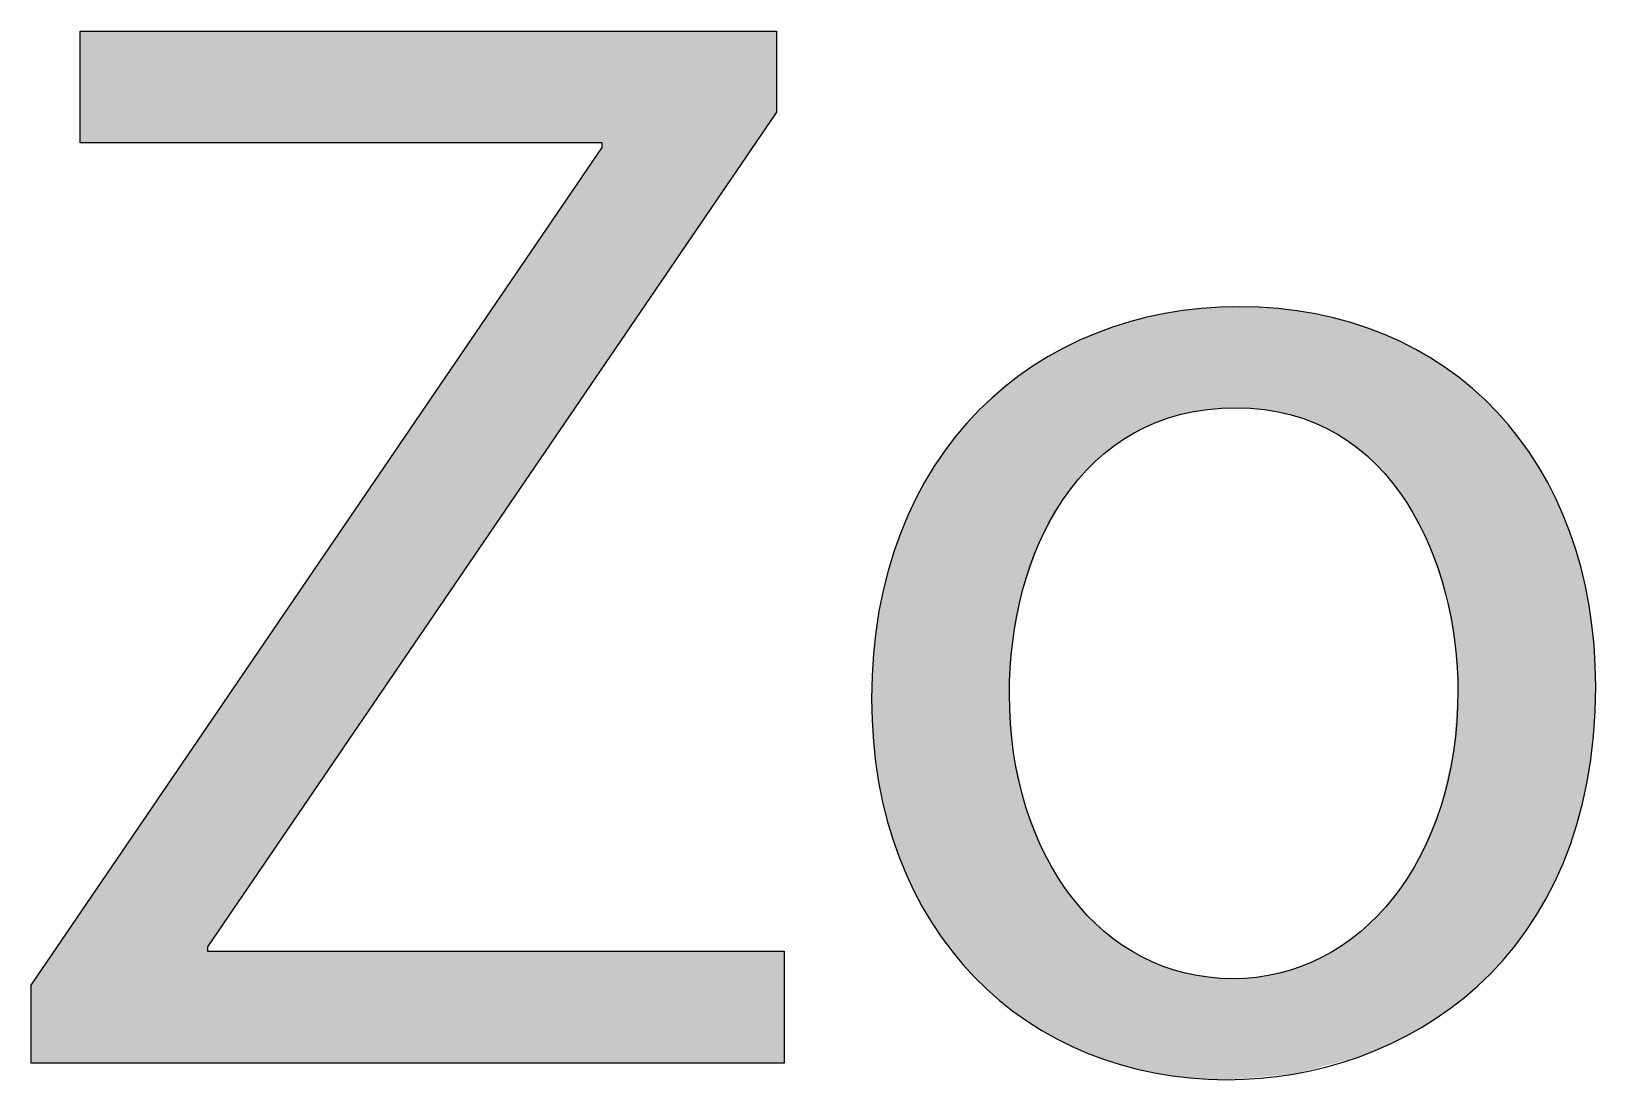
# Model space of a CAD drawing. Extents: x 0 to 360, y -268 to 0.
# Drawn here: x 231.872 to 234.937, y -215.232 to -213.179 of the extents above; entities that cross this region are included whole.
import ezdxf

# ---------------------------------------------------------------- set-up
doc = ezdxf.new("R2010")
doc.units = 0
doc.layers.add('LAYER_1', color=7, linetype='CONTINUOUS')

# ---------------------------------------------------------------- blocks, each defined once
blk = doc.blocks.new('*U423')
at = {"layer": 'LAYER_1', "color": 250}
for points in [[(231.9683, -213.3975), (231.9683, -213.1791), (232.2177, -213.3975)], [(232.2177, -213.3975), (231.9683, -213.1791), (232.2177, -213.1791)], [(232.2177, -213.3975), (232.2177, -213.1791), (232.9908, -213.3975)], [(232.9908, -213.3975), (232.2177, -213.1791), (232.9908, -213.1791)], [(233.3325, -213.3375), (232.9908, -213.1791), (233.3325, -213.1791)], [(232.2177, -214.9719), (232.2177, -214.5406), (232.9908, -213.8386)], [(232.2177, -215.2), (231.9683, -214.9065), (232.2177, -214.5406)], [(231.9683, -215.2), (231.8725, -215.047), (231.9683, -214.9065)], [(232.2177, -215.2), (232.2177, -214.9808), (232.9908, -215.2)], [(232.9908, -215.2), (232.2177, -214.9808), (232.9908, -214.9808)], [(232.9908, -215.2), (232.9908, -214.9808), (233.3325, -215.2)], [(233.3325, -215.2), (232.9908, -214.9808), (233.3325, -214.9808)]]:
    blk.add_solid(points, dxfattribs=at)
at = {"layer": 'LAYER_1', "color": 250, "extrusion": (0, 0, -1)}
for points in [[(-232.9908, -213.8386), (-232.9908, -213.1791), (-233.3325, -213.3375)], [(-232.9908, -213.8386), (-232.2177, -214.5406), (-232.9908, -213.4064)], [(-231.9683, -215.2), (-231.9683, -214.9065), (-232.2177, -215.2)], [(-233.3325, -215.2), (-233.3325, -214.9808), (-233.3477, -215.2)], [(-233.3477, -215.2), (-233.3325, -214.9808), (-233.3477, -214.9808)], [(-231.8725, -215.2), (-231.8725, -215.047), (-231.9683, -215.2)]]:
    blk.add_solid(points, dxfattribs=at)
blk = doc.blocks.new('*U424')
at = {"layer": 'LAYER_1', "color": 250}
for points in [[(234.0768, -213.9447), (234.0726, -213.7366), (234.0768, -213.7356)], [(234.0901, -213.9404), (234.0768, -213.7356), (234.0901, -213.7324)], [(234.0931, -213.9394), (234.0901, -213.7324), (234.0931, -213.7317)], [(234.1247, -213.9292), (234.0931, -213.7317), (234.1247, -213.7274)], [(234.1334, -213.9276), (234.1247, -213.7274), (234.1334, -213.7262)], [(234.1424, -213.9259), (234.1334, -213.7262), (234.1424, -213.725)], [(234.1648, -213.9218), (234.1424, -213.725), (234.1648, -213.7219)], [(234.1765, -213.9196), (234.1648, -213.7219), (234.1765, -213.7214)], [(234.1788, -213.9195), (234.1765, -213.7214), (234.1788, -213.7212)], [(234.2145, -213.9174), (234.1788, -213.7212), (234.2145, -213.7196)], [(234.2262, -213.9167), (234.2145, -213.7196), (234.2262, -213.7191)], [(234.2324, -213.9163), (234.2262, -213.7191), (234.2324, -213.7188)], [(234.2386, -213.9167), (234.2324, -213.7188), (234.2386, -213.7186)], [(234.2324, -213.9163), (234.2324, -213.7188), (234.2386, -213.9167)], [(234.2386, -213.9167), (234.2386, -213.7186), (234.2727, -213.9188)], [(234.2727, -213.9188), (234.2727, -213.7201), (234.2886, -213.9198)], [(234.2886, -213.9198), (234.2886, -213.7209), (234.315, -213.925)], [(234.315, -213.925), (234.315, -213.7221), (234.3175, -213.9255)], [(234.3175, -213.9255), (234.3175, -213.7224), (234.3405, -213.9301)], [(234.3405, -213.9301), (234.3405, -213.7257), (234.3454, -213.9318)], [(234.3454, -213.9318), (234.3454, -213.7264), (234.3605, -213.9369)], [(234.3605, -213.9369), (234.3605, -213.7285), (234.3881, -213.9464)], [(234.3881, -213.9464), (234.3881, -213.7324), (234.3882, -213.9464)], [(234.3882, -213.9464), (234.3882, -213.7324), (234.4015, -213.9531)], [(234.4015, -213.9531), (234.4015, -213.7357), (234.4317, -213.9684)], [(233.9745, -214.0066), (233.9578, -213.7706), (233.9745, -213.7649)], [(233.9927, -213.9914), (233.9745, -213.7649), (233.9927, -213.7587)], [(234.0054, -213.9832), (233.9927, -213.7587), (234.0054, -213.7543)], [(234.0105, -213.98), (234.0054, -213.7543), (234.0105, -213.7526)], [(234.024, -213.9713), (234.0105, -213.7526), (234.024, -213.748)], [(234.0328, -213.9656), (234.024, -213.748), (234.0328, -213.7459)], [(234.0491, -213.9578), (234.0328, -213.7459), (234.0491, -213.7421)], [(234.0726, -213.9467), (234.0491, -213.7421), (234.0726, -213.7366)], [(234.4317, -213.9684), (234.4317, -213.7431), (234.4402, -213.9742)], [(234.4402, -213.9742), (234.4402, -213.7451), (234.4576, -213.9861)], [(234.4576, -213.9861), (234.4576, -213.7494), (234.4712, -213.9954)], [(234.4712, -213.9954), (234.4712, -213.7542), (234.4742, -213.998)], [(234.4742, -213.998), (234.4742, -213.7553), (234.4765, -214.0001)], [(234.4765, -214.0001), (234.4765, -213.7561), (234.5068, -214.027)], [(233.9108, -214.0733), (233.8948, -213.7993), (233.9108, -213.792)], [(233.9237, -214.0563), (233.9108, -213.792), (233.9237, -213.7861)], [(233.9412, -214.0378), (233.9237, -213.7861), (233.9412, -213.7781)], [(233.9563, -214.0218), (233.9412, -213.7781), (233.9563, -213.7712)], [(233.9412, -214.0378), (233.9412, -213.7781), (233.9412, -213.7781)], [(233.9578, -214.0206), (233.9563, -213.7712), (233.9578, -213.7706)], [(234.5068, -214.027), (234.5068, -213.7669), (234.5103, -214.0308)], [(234.5103, -214.0308), (234.5103, -213.7681), (234.5233, -214.0454)], [(234.5233, -214.0454), (234.5233, -213.7727), (234.5363, -214.0599)], [(234.5363, -214.0599), (234.5363, -213.7789), (234.5386, -214.0625)], [(234.5386, -214.0625), (234.5386, -213.78), (234.5412, -214.0662)], [(234.5412, -214.0662), (234.5412, -213.7813), (234.5666, -214.1014)], [(234.5666, -214.1014), (234.5666, -213.7934), (234.5693, -214.1065)], [(234.5693, -214.1065), (234.5693, -213.7946), (234.585, -214.1366)], [(233.8477, -214.1798), (233.8355, -213.8341), (233.8477, -213.8269)], [(233.8591, -214.159), (233.8477, -213.8269), (233.8591, -213.8202)], [(233.8803, -214.1207), (233.8591, -213.8202), (233.8803, -213.8078)], [(233.8834, -214.1151), (233.8803, -213.8078), (233.8834, -213.806)], [(233.8948, -214.0944), (233.8834, -213.806), (233.8948, -213.7993)], [(233.8948, -214.0944), (233.8948, -213.7993), (233.8948, -213.7993)], [(234.585, -214.1366), (234.585, -213.8022), (234.5941, -214.1539)], [(234.5941, -214.1539), (234.5941, -213.8078), (234.5961, -214.1576)], [(234.5961, -214.1576), (234.5961, -213.809), (234.6117, -214.1874)], [(234.6117, -214.1874), (234.6117, -213.8186), (234.6337, -214.2529)], [(233.8146, -214.2744), (233.7969, -213.8624), (233.8146, -213.8494)], [(233.8208, -214.2567), (233.8146, -213.8494), (233.8208, -213.8448)], [(233.8229, -214.2506), (233.8208, -213.8448), (233.8229, -213.8433)], [(233.8355, -214.2147), (233.8229, -213.8433), (233.8355, -213.8341)], [(234.6337, -214.2529), (234.6337, -213.8321), (234.6425, -214.2791)], [(234.6425, -214.2791), (234.6425, -213.8375), (234.643, -214.2805)], [(234.643, -214.2805), (234.643, -213.8379), (234.653, -214.3328)], [(234.653, -214.3328), (234.653, -213.8456), (234.6586, -214.3623)], [(234.6586, -214.3623), (234.6586, -213.8499), (234.6612, -214.3765)], [(234.6612, -214.3765), (234.6612, -213.852), (234.6672, -214.471)], [(233.7695, -215.077), (233.729, -213.9212), (233.7695, -213.8844)], [(233.7801, -215.085), (233.7695, -213.8844), (233.7801, -213.8748)], [(233.7695, -215.077), (233.7695, -213.8844), (233.7801, -215.085)], [(233.7887, -215.0915), (233.7801, -213.8748), (233.7887, -213.8684)], [(233.7801, -215.085), (233.7801, -213.8748), (233.7887, -215.0915)], [(233.7951, -214.3747), (233.7887, -213.8684), (233.7951, -213.8637)], [(233.7969, -214.3654), (233.7951, -213.8637), (233.7969, -213.8624)], [(233.7203, -215.0313), (233.6826, -213.9734), (233.7203, -213.931)], [(233.729, -215.0394), (233.7203, -213.931), (233.729, -213.9212)], [(233.7203, -215.0313), (233.7203, -213.931), (233.729, -215.0394)], [(233.729, -215.0394), (233.729, -213.9212), (233.7695, -215.077)], [(233.6826, -214.9881), (233.6757, -213.983), (233.6826, -213.9734)], [(233.6826, -214.9881), (233.6826, -213.9734), (233.7203, -215.0313)], [(233.6757, -214.9802), (233.6412, -214.031), (233.6757, -213.983)], [(233.6757, -214.9802), (233.6757, -213.983), (233.6826, -214.9881)], [(233.6359, -214.9239), (233.6052, -214.0941), (233.6359, -214.0402)], [(233.6412, -214.9314), (233.6359, -214.0402), (233.6412, -214.031)], [(233.6359, -214.9239), (233.6359, -214.0402), (233.6412, -214.9314)], [(233.6412, -214.9314), (233.6412, -214.031), (233.6757, -214.9802)], [(233.6014, -214.8625), (233.575, -214.1624), (233.6014, -214.1026)], [(233.6052, -214.8693), (233.6014, -214.1026), (233.6052, -214.0941)], [(233.6014, -214.8625), (233.6014, -214.1026), (233.6052, -214.8693)], [(233.6052, -214.8693), (233.6052, -214.0941), (233.6359, -214.9239)], [(233.575, -214.8021), (233.5725, -214.1701), (233.575, -214.1624)], [(233.575, -214.8021), (233.575, -214.1624), (233.6014, -214.8625)], [(233.5725, -214.7963), (233.5508, -214.2359), (233.5725, -214.1701)], [(233.5725, -214.7963), (233.5725, -214.1701), (233.575, -214.8021)], [(233.5494, -214.7254), (233.5331, -214.3145), (233.5494, -214.2424)], [(233.5508, -214.7299), (233.5494, -214.2424), (233.5508, -214.2359)], [(233.5494, -214.7254), (233.5494, -214.2424), (233.5508, -214.7299)], [(233.5508, -214.7299), (233.5508, -214.2359), (233.5725, -214.7963)], [(233.5331, -214.6529), (233.5325, -214.3196), (233.5331, -214.3145)], [(233.5331, -214.6529), (233.5331, -214.3145), (233.5494, -214.7254)], [(233.5325, -214.6499), (233.5223, -214.3979), (233.5325, -214.3196)], [(233.5325, -214.6499), (233.5325, -214.3196), (233.5331, -214.6529)], [(233.5221, -214.5701), (233.5186, -214.4861), (233.5221, -214.402)], [(233.5223, -214.5715), (233.5221, -214.402), (233.5223, -214.3979)], [(233.5221, -214.5701), (233.5221, -214.402), (233.5223, -214.5715)], [(233.5223, -214.5715), (233.5223, -214.3979), (233.5325, -214.6499)], [(234.6672, -215.0807), (234.6612, -214.5521), (234.6672, -214.471)], [(233.7887, -215.0915), (233.7887, -214.4772), (233.7951, -215.0963)], [(234.6612, -215.0856), (234.6586, -214.5892), (234.6612, -214.5521)], [(233.7951, -215.0963), (233.7951, -214.5668), (233.7969, -215.0977)], [(233.7969, -215.0977), (233.7969, -214.5923), (233.8146, -215.111)], [(234.6586, -215.0878), (234.653, -214.6135), (234.6586, -214.5892)], [(234.653, -215.0924), (234.643, -214.6567), (234.653, -214.6135)], [(233.8146, -215.111), (233.8146, -214.6708), (233.8208, -215.1156)], [(234.6425, -215.0993), (234.6337, -214.6971), (234.6425, -214.6588)], [(234.643, -215.099), (234.6425, -214.6588), (234.643, -214.6567)], [(233.8208, -215.1156), (233.8208, -214.6983), (233.8229, -215.1172)], [(233.8229, -215.1172), (233.8229, -214.7035), (233.8355, -215.1248)], [(234.6337, -215.1052), (234.6117, -214.7505), (234.6337, -214.6971)], [(233.8355, -215.1248), (233.8355, -214.7345), (233.8477, -215.1321)], [(233.8477, -215.1321), (233.8477, -214.7647), (233.8591, -215.139)], [(234.6117, -215.1198), (234.5961, -214.7884), (234.6117, -214.7505)], [(233.8591, -215.139), (233.8591, -214.7931), (233.8803, -215.1517)], [(234.5941, -215.1312), (234.585, -214.8088), (234.5941, -214.7931)], [(234.5961, -215.1301), (234.5941, -214.7931), (234.5961, -214.7884)], [(233.8803, -215.1517), (233.8803, -214.8303), (233.8834, -215.1532)], [(233.8834, -215.1532), (233.8834, -214.8358), (233.8948, -215.1585)], [(234.5693, -215.1443), (234.5666, -214.8399), (234.5693, -214.8361)], [(234.585, -215.136), (234.5693, -214.8361), (234.585, -214.8088)], [(233.8948, -215.1585), (233.8948, -214.8521), (233.8948, -215.1585)], [(233.8948, -215.1585), (233.8948, -214.8522), (233.9108, -215.166)], [(234.5666, -215.1458), (234.5412, -214.8755), (234.5666, -214.8399)], [(233.9108, -215.166), (233.9108, -214.875), (233.9237, -215.1721)], [(233.9237, -215.1721), (233.9237, -214.8901), (233.9412, -215.1803)], [(234.5233, -215.1671), (234.5103, -214.9111), (234.5233, -214.8961)], [(234.5363, -215.1618), (234.5233, -214.8961), (234.5363, -214.8812)], [(234.5386, -215.1606), (234.5363, -214.8812), (234.5386, -214.8786)], [(234.5412, -215.1592), (234.5386, -214.8786), (234.5412, -214.8755)], [(233.9412, -215.1803), (233.9412, -214.9105), (233.9412, -215.1803)], [(233.9412, -215.1803), (233.9412, -214.9105), (233.9563, -215.1856)], [(233.9563, -215.1856), (233.9563, -214.9248), (233.9578, -215.1861)], [(233.9578, -215.1861), (233.9578, -214.9261), (233.9745, -215.192)], [(234.5068, -215.174), (234.4765, -214.9426), (234.5068, -214.9143)], [(234.5103, -215.1725), (234.5068, -214.9143), (234.5103, -214.9111)], [(233.9745, -215.192), (233.9745, -214.942), (233.9927, -215.1983)], [(233.9927, -215.1983), (233.9927, -214.9558), (234.0054, -215.2028)], [(234.4576, -215.1918), (234.4402, -214.9698), (234.4576, -214.9567)], [(234.4712, -215.1882), (234.4576, -214.9567), (234.4712, -214.9465)], [(234.4742, -215.1875), (234.4712, -214.9465), (234.4742, -214.9443)], [(234.4765, -215.1865), (234.4742, -214.9443), (234.4765, -214.9426)], [(234.0054, -215.2028), (234.0054, -214.9654), (234.0105, -215.204)], [(234.0105, -215.204), (234.0105, -214.9693), (234.024, -215.2073)], [(234.024, -215.2073), (234.024, -214.9773), (234.0328, -215.2094)], [(234.0328, -215.2094), (234.0328, -214.9825), (234.0491, -215.2134)], [(234.0491, -215.2134), (234.0491, -214.9922), (234.0726, -215.2191)], [(234.4015, -215.2065), (234.3882, -214.9984), (234.4015, -214.9926)], [(234.4317, -215.1986), (234.4015, -214.9926), (234.4317, -214.9748)], [(234.4402, -215.1964), (234.4317, -214.9748), (234.4402, -214.9698)], [(234.0726, -215.2191), (234.0726, -215.0026), (234.0768, -215.2197)], [(234.0768, -215.2197), (234.0768, -215.0045), (234.0901, -215.2216)], [(234.0901, -215.2216), (234.0901, -215.0104), (234.0931, -215.222)], [(234.0931, -215.222), (234.0931, -215.0113), (234.1247, -215.2265)], [(234.1247, -215.2265), (234.1247, -215.021), (234.1334, -215.2277)], [(234.3405, -215.2217), (234.3175, -215.0238), (234.3405, -215.0168)], [(234.3454, -215.2213), (234.3405, -215.0168), (234.3454, -215.0153)], [(234.3605, -215.2173), (234.3454, -215.0153), (234.3605, -215.0106)], [(234.3881, -215.2101), (234.3605, -215.0106), (234.3881, -214.9985)], [(234.3882, -215.21), (234.3881, -214.9985), (234.3882, -214.9984)], [(234.1334, -215.2277), (234.1334, -215.0237), (234.1424, -215.229)], [(234.1424, -215.229), (234.1424, -215.0253), (234.1648, -215.23)], [(234.1648, -215.23), (234.1648, -215.0293), (234.1765, -215.2306)], [(234.1765, -215.2306), (234.1765, -215.0314), (234.1788, -215.2307)], [(234.1788, -215.2307), (234.1788, -215.0318), (234.2145, -215.2323)], [(234.2324, -215.2308), (234.2262, -215.0346), (234.2324, -215.0342)], [(234.2386, -215.2303), (234.2324, -215.0342), (234.2386, -215.0339)], [(234.2727, -215.2274), (234.2386, -215.0339), (234.2727, -215.0319)], [(234.2886, -215.2261), (234.2727, -215.0319), (234.2886, -215.029)], [(234.315, -215.2238), (234.2886, -215.029), (234.315, -215.0243)], [(234.3175, -215.2236), (234.315, -215.0243), (234.3175, -215.0238)]]:
    blk.add_solid(points, dxfattribs=at)
at = {"layer": 'LAYER_1', "color": 250, "extrusion": (0, 0, -1)}
for points in [[(-234.0768, -213.9447), (-234.0768, -213.7356), (-234.0901, -213.9404)], [(-234.0901, -213.9404), (-234.0901, -213.7324), (-234.0931, -213.9394)], [(-234.0931, -213.9394), (-234.0931, -213.7317), (-234.1247, -213.9292)], [(-234.1247, -213.9292), (-234.1247, -213.7274), (-234.1334, -213.9276)], [(-234.1334, -213.9276), (-234.1334, -213.7262), (-234.1424, -213.9259)], [(-234.1424, -213.9259), (-234.1424, -213.725), (-234.1648, -213.9218)], [(-234.1648, -213.9218), (-234.1648, -213.7219), (-234.1765, -213.9196)], [(-234.1765, -213.9196), (-234.1765, -213.7214), (-234.1788, -213.9195)], [(-234.1788, -213.9195), (-234.1788, -213.7212), (-234.2145, -213.9174)], [(-234.2145, -213.9174), (-234.2145, -213.7196), (-234.2262, -213.9167)], [(-234.2262, -213.9167), (-234.2262, -213.7191), (-234.2324, -213.9163)], [(-234.2727, -213.9188), (-234.2386, -213.7186), (-234.2727, -213.7201)], [(-234.2886, -213.9198), (-234.2727, -213.7201), (-234.2886, -213.7209)], [(-234.315, -213.925), (-234.2886, -213.7209), (-234.315, -213.7221)], [(-234.3175, -213.9255), (-234.315, -213.7221), (-234.3175, -213.7224)], [(-234.3405, -213.9301), (-234.3175, -213.7224), (-234.3405, -213.7257)], [(-234.3454, -213.9318), (-234.3405, -213.7257), (-234.3454, -213.7264)], [(-234.3605, -213.9369), (-234.3454, -213.7264), (-234.3605, -213.7285)], [(-234.3881, -213.9464), (-234.3605, -213.7285), (-234.3881, -213.7324)], [(-234.3882, -213.9464), (-234.3881, -213.7324), (-234.3882, -213.7324)], [(-234.4015, -213.9531), (-234.3882, -213.7324), (-234.4015, -213.7357)], [(-234.4317, -213.9684), (-234.4015, -213.7357), (-234.4317, -213.7431)], [(-233.9745, -214.0066), (-233.9745, -213.7649), (-233.9927, -213.9914)], [(-233.9927, -213.9914), (-233.9927, -213.7587), (-234.0054, -213.9832)], [(-234.0054, -213.9832), (-234.0054, -213.7543), (-234.0105, -213.98)], [(-234.0105, -213.98), (-234.0105, -213.7526), (-234.024, -213.9713)], [(-234.024, -213.9713), (-234.024, -213.748), (-234.0328, -213.9656)], [(-234.0328, -213.9656), (-234.0328, -213.7459), (-234.0491, -213.9578)], [(-234.0491, -213.9578), (-234.0491, -213.7421), (-234.0726, -213.9467)], [(-234.0726, -213.9467), (-234.0726, -213.7366), (-234.0768, -213.9447)], [(-234.4402, -213.9742), (-234.4317, -213.7431), (-234.4402, -213.7451)], [(-234.4576, -213.9861), (-234.4402, -213.7451), (-234.4576, -213.7494)], [(-234.4712, -213.9954), (-234.4576, -213.7494), (-234.4712, -213.7542)], [(-234.4742, -213.998), (-234.4712, -213.7542), (-234.4742, -213.7553)], [(-234.4765, -214.0001), (-234.4742, -213.7553), (-234.4765, -213.7561)], [(-234.5068, -214.027), (-234.4765, -213.7561), (-234.5068, -213.7669)], [(-233.9108, -214.0733), (-233.9108, -213.792), (-233.9237, -214.0563)], [(-233.9237, -214.0563), (-233.9237, -213.7861), (-233.9412, -214.0378)], [(-233.9412, -214.0378), (-233.9412, -213.7781), (-233.9412, -214.0378)], [(-233.9412, -214.0378), (-233.9412, -213.7781), (-233.9563, -214.0218)], [(-233.9563, -214.0218), (-233.9563, -213.7712), (-233.9578, -214.0206)], [(-233.9578, -214.0206), (-233.9578, -213.7706), (-233.9745, -214.0066)], [(-234.5103, -214.0308), (-234.5068, -213.7669), (-234.5103, -213.7681)], [(-234.5233, -214.0454), (-234.5103, -213.7681), (-234.5233, -213.7727)], [(-234.5363, -214.0599), (-234.5233, -213.7727), (-234.5363, -213.7789)], [(-234.5386, -214.0625), (-234.5363, -213.7789), (-234.5386, -213.78)], [(-234.5412, -214.0662), (-234.5386, -213.78), (-234.5412, -213.7813)], [(-234.5666, -214.1014), (-234.5412, -213.7813), (-234.5666, -213.7934)], [(-234.5693, -214.1065), (-234.5666, -213.7934), (-234.5693, -213.7946)], [(-234.585, -214.1366), (-234.5693, -213.7946), (-234.585, -213.8022)], [(-233.8477, -214.1798), (-233.8477, -213.8269), (-233.8591, -214.159)], [(-233.8591, -214.159), (-233.8591, -213.8202), (-233.8803, -214.1207)], [(-233.8803, -214.1207), (-233.8803, -213.8078), (-233.8834, -214.1151)], [(-233.8834, -214.1151), (-233.8834, -213.806), (-233.8948, -214.0944)], [(-233.8948, -214.0944), (-233.8948, -213.7993), (-233.8948, -214.0944)], [(-233.8948, -214.0944), (-233.8948, -213.7993), (-233.9108, -214.0733)], [(-234.5941, -214.1539), (-234.585, -213.8022), (-234.5941, -213.8078)], [(-234.5961, -214.1576), (-234.5941, -213.8078), (-234.5961, -213.809)], [(-234.6117, -214.1874), (-234.5961, -213.809), (-234.6117, -213.8186)], [(-234.6337, -214.2529), (-234.6117, -213.8186), (-234.6337, -213.8321)], [(-233.8146, -214.2744), (-233.8146, -213.8494), (-233.8208, -214.2567)], [(-233.8208, -214.2567), (-233.8208, -213.8448), (-233.8229, -214.2506)], [(-233.8229, -214.2506), (-233.8229, -213.8433), (-233.8355, -214.2147)], [(-233.8355, -214.2147), (-233.8355, -213.8341), (-233.8477, -214.1798)], [(-234.6425, -214.2791), (-234.6337, -213.8321), (-234.6425, -213.8375)], [(-234.643, -214.2805), (-234.6425, -213.8375), (-234.643, -213.8379)], [(-234.653, -214.3328), (-234.643, -213.8379), (-234.653, -213.8456)], [(-234.6586, -214.3623), (-234.653, -213.8456), (-234.6586, -213.8499)], [(-234.6612, -214.3765), (-234.6586, -213.8499), (-234.6612, -213.852)], [(-234.6672, -214.471), (-234.6612, -213.852), (-234.6672, -213.8566)], [(-234.6672, -215.0807), (-234.6672, -213.8566), (-234.6956, -215.0573)], [(-234.6956, -215.0573), (-234.6672, -213.8566), (-234.6956, -213.8785)], [(-233.7887, -214.4772), (-233.7887, -213.8684), (-233.7951, -214.3747)], [(-233.7951, -214.3747), (-233.7951, -213.8637), (-233.7969, -214.3654)], [(-233.7969, -214.3654), (-233.7969, -213.8624), (-233.8146, -214.2744)], [(-234.6956, -215.0573), (-234.6956, -213.8785), (-234.7063, -215.0485)], [(-234.7063, -215.0485), (-234.6956, -213.8785), (-234.7063, -213.8888)], [(-234.7063, -215.0485), (-234.7063, -213.8888), (-234.744, -215.0101)], [(-234.744, -215.0101), (-234.7063, -213.8888), (-234.744, -213.9249)], [(-234.744, -215.0101), (-234.744, -213.9249), (-234.7557, -214.9982)], [(-234.7557, -214.9982), (-234.744, -213.9249), (-234.7557, -213.9388)], [(-234.7557, -214.9982), (-234.7557, -213.9388), (-234.7875, -214.9579)], [(-234.7875, -214.9579), (-234.7557, -213.9388), (-234.7875, -213.9765)], [(-234.7875, -214.9579), (-234.7875, -213.9765), (-234.8003, -214.9416)], [(-234.8003, -214.9416), (-234.7875, -213.9765), (-234.8003, -213.9953)], [(-234.8003, -214.9416), (-234.8003, -213.9953), (-234.8259, -214.9006)], [(-234.8259, -214.9006), (-234.8003, -213.9953), (-234.8259, -214.033)], [(-234.8259, -214.9006), (-234.8259, -214.033), (-234.8397, -214.8785)], [(-234.8397, -214.8785), (-234.8259, -214.033), (-234.8397, -214.0585)], [(-234.8397, -214.8785), (-234.8397, -214.0585), (-234.859, -214.8384)], [(-234.859, -214.8384), (-234.8397, -214.0585), (-234.859, -214.0942)], [(-234.859, -214.8384), (-234.859, -214.0942), (-234.8732, -214.8088)], [(-234.8732, -214.8088), (-234.859, -214.0942), (-234.8732, -214.128)], [(-234.8732, -214.8088), (-234.8732, -214.128), (-234.8866, -214.7712)], [(-234.8866, -214.7712), (-234.8732, -214.128), (-234.8866, -214.1598)], [(-234.8866, -214.7712), (-234.8866, -214.1598), (-234.9004, -214.7324)], [(-234.9004, -214.7324), (-234.8866, -214.1598), (-234.9004, -214.2038)], [(-234.9004, -214.7324), (-234.9004, -214.2038), (-234.9084, -214.699)], [(-234.9084, -214.699), (-234.9004, -214.2038), (-234.9084, -214.2297)], [(-234.9084, -214.699), (-234.9084, -214.2297), (-234.9205, -214.6492)], [(-234.9205, -214.6492), (-234.9084, -214.2297), (-234.9205, -214.2856)], [(-234.9205, -214.6492), (-234.9205, -214.2856), (-234.9243, -214.6216)], [(-234.9243, -214.6216), (-234.9205, -214.2856), (-234.9243, -214.3035)], [(-234.9243, -214.6216), (-234.9243, -214.3035), (-234.933, -214.5591)], [(-234.933, -214.5591), (-234.9243, -214.3035), (-234.933, -214.3728)], [(-234.933, -214.5591), (-234.933, -214.3728), (-234.934, -214.5361)], [(-234.934, -214.5361), (-234.933, -214.3728), (-234.934, -214.381)], [(-234.934, -214.5361), (-234.934, -214.381), (-234.9373, -214.462)], [(-233.7951, -215.0963), (-233.7887, -214.4772), (-233.7951, -214.5668)], [(-234.6612, -215.0856), (-234.6612, -214.5521), (-234.6672, -215.0807)], [(-233.7969, -215.0977), (-233.7951, -214.5668), (-233.7969, -214.5923)], [(-233.8146, -215.111), (-233.7969, -214.5923), (-233.8146, -214.6708)], [(-234.6586, -215.0878), (-234.6586, -214.5892), (-234.6612, -215.0856)], [(-234.653, -215.0924), (-234.653, -214.6135), (-234.6586, -215.0878)], [(-233.8208, -215.1156), (-233.8146, -214.6708), (-233.8208, -214.6983)], [(-234.6425, -215.0993), (-234.6425, -214.6588), (-234.643, -215.099)], [(-234.643, -215.099), (-234.643, -214.6567), (-234.653, -215.0924)], [(-233.8229, -215.1172), (-233.8208, -214.6983), (-233.8229, -214.7035)], [(-233.8355, -215.1248), (-233.8229, -214.7035), (-233.8355, -214.7345)], [(-234.6337, -215.1052), (-234.6337, -214.6971), (-234.6425, -215.0993)], [(-233.8477, -215.1321), (-233.8355, -214.7345), (-233.8477, -214.7647)], [(-233.8591, -215.139), (-233.8477, -214.7647), (-233.8591, -214.7931)], [(-234.6117, -215.1198), (-234.6117, -214.7505), (-234.6337, -215.1052)], [(-233.8803, -215.1517), (-233.8591, -214.7931), (-233.8803, -214.8303)], [(-234.5941, -215.1312), (-234.5941, -214.7931), (-234.5961, -215.1301)], [(-234.5961, -215.1301), (-234.5961, -214.7884), (-234.6117, -215.1198)], [(-233.8834, -215.1532), (-233.8803, -214.8303), (-233.8834, -214.8358)], [(-233.8948, -215.1585), (-233.8834, -214.8358), (-233.8948, -214.8521)], [(-234.5693, -215.1443), (-234.5693, -214.8361), (-234.585, -215.136)], [(-234.585, -215.136), (-234.585, -214.8088), (-234.5941, -215.1312)], [(-233.8948, -215.1585), (-233.8948, -214.8521), (-233.8948, -214.8522)], [(-233.9108, -215.166), (-233.8948, -214.8522), (-233.9108, -214.875)], [(-234.5666, -215.1458), (-234.5666, -214.8399), (-234.5693, -215.1443)], [(-233.9237, -215.1721), (-233.9108, -214.875), (-233.9237, -214.8901)], [(-233.9412, -215.1803), (-233.9237, -214.8901), (-233.9412, -214.9105)], [(-234.5233, -215.1671), (-234.5233, -214.8961), (-234.5363, -215.1618)], [(-234.5363, -215.1618), (-234.5363, -214.8812), (-234.5386, -215.1606)], [(-234.5386, -215.1606), (-234.5386, -214.8786), (-234.5412, -215.1592)], [(-234.5412, -215.1592), (-234.5412, -214.8755), (-234.5666, -215.1458)], [(-233.9412, -215.1803), (-233.9412, -214.9105), (-233.9412, -214.9105)], [(-233.9563, -215.1856), (-233.9412, -214.9105), (-233.9563, -214.9248)], [(-233.9578, -215.1861), (-233.9563, -214.9248), (-233.9578, -214.9261)], [(-233.9745, -215.192), (-233.9578, -214.9261), (-233.9745, -214.942)], [(-234.5068, -215.174), (-234.5068, -214.9143), (-234.5103, -215.1725)], [(-234.5103, -215.1725), (-234.5103, -214.9111), (-234.5233, -215.1671)], [(-233.9927, -215.1983), (-233.9745, -214.942), (-233.9927, -214.9558)], [(-234.0054, -215.2028), (-233.9927, -214.9558), (-234.0054, -214.9654)], [(-234.4576, -215.1918), (-234.4576, -214.9567), (-234.4712, -215.1882)], [(-234.4712, -215.1882), (-234.4712, -214.9465), (-234.4742, -215.1875)], [(-234.4742, -215.1875), (-234.4742, -214.9443), (-234.4765, -215.1865)], [(-234.4765, -215.1865), (-234.4765, -214.9426), (-234.5068, -215.174)], [(-234.0105, -215.204), (-234.0054, -214.9654), (-234.0105, -214.9693)], [(-234.024, -215.2073), (-234.0105, -214.9693), (-234.024, -214.9773)], [(-234.0328, -215.2094), (-234.024, -214.9773), (-234.0328, -214.9825)], [(-234.0491, -215.2134), (-234.0328, -214.9825), (-234.0491, -214.9922)], [(-234.0726, -215.2191), (-234.0491, -214.9922), (-234.0726, -215.0026)], [(-234.4015, -215.2065), (-234.4015, -214.9926), (-234.4317, -215.1986)], [(-234.4317, -215.1986), (-234.4317, -214.9748), (-234.4402, -215.1964)], [(-234.4402, -215.1964), (-234.4402, -214.9698), (-234.4576, -215.1918)], [(-234.0768, -215.2197), (-234.0726, -215.0026), (-234.0768, -215.0045)], [(-234.0901, -215.2216), (-234.0768, -215.0045), (-234.0901, -215.0104)], [(-234.0931, -215.222), (-234.0901, -215.0104), (-234.0931, -215.0113)], [(-234.1247, -215.2265), (-234.0931, -215.0113), (-234.1247, -215.021)], [(-234.1334, -215.2277), (-234.1247, -215.021), (-234.1334, -215.0237)], [(-234.3405, -215.2217), (-234.3405, -215.0168), (-234.3454, -215.2213)], [(-234.3454, -215.2213), (-234.3454, -215.0153), (-234.3605, -215.2173)], [(-234.3605, -215.2173), (-234.3605, -215.0106), (-234.3881, -215.2101)], [(-234.3881, -215.2101), (-234.3881, -214.9985), (-234.3882, -215.21)], [(-234.3882, -215.21), (-234.3882, -214.9984), (-234.4015, -215.2065)], [(-234.1424, -215.229), (-234.1334, -215.0237), (-234.1424, -215.0253)], [(-234.1648, -215.23), (-234.1424, -215.0253), (-234.1648, -215.0293)], [(-234.1765, -215.2306), (-234.1648, -215.0293), (-234.1765, -215.0314)], [(-234.1788, -215.2307), (-234.1765, -215.0314), (-234.1788, -215.0318)], [(-234.2145, -215.2323), (-234.1788, -215.0318), (-234.2145, -215.0339)], [(-234.2145, -215.2323), (-234.2145, -215.0339), (-234.2262, -215.2313)], [(-234.2262, -215.2313), (-234.2145, -215.0339), (-234.2262, -215.0346)], [(-234.2262, -215.2313), (-234.2262, -215.0346), (-234.2324, -215.2308)], [(-234.2324, -215.2308), (-234.2324, -215.0342), (-234.2386, -215.2303)], [(-234.2386, -215.2303), (-234.2386, -215.0339), (-234.2727, -215.2274)], [(-234.2727, -215.2274), (-234.2727, -215.0319), (-234.2886, -215.2261)], [(-234.2886, -215.2261), (-234.2886, -215.029), (-234.315, -215.2238)], [(-234.315, -215.2238), (-234.315, -215.0243), (-234.3175, -215.2236)], [(-234.3175, -215.2236), (-234.3175, -215.0238), (-234.3405, -215.2217)]]:
    blk.add_solid(points, dxfattribs=at)
blk = doc.blocks.new('BLOCK_52')
at = {"layer": 'LAYER_1'}
blk.add_lwpolyline([(231.8725, -215.047), (232.9908, -213.4064), (232.9908, -213.3975), (231.9683, -213.3975), (231.9683, -213.1791), (233.3325, -213.1791), (233.3325, -213.3375), (232.2177, -214.9719), (232.2177, -214.9808), (233.3477, -214.9808), (233.3477, -215.2), (231.8725, -215.2), (231.8725, -215.047)], dxfattribs=at)
for points in [[(234.9373, -214.462), (234.9373, -214.9988), (234.5624, -215.2323), (234.2145, -215.2323), (233.8245, -215.2323), (233.5186, -214.945), (233.5186, -214.4861), (233.5186, -214.0031), (233.8396, -213.7186), (234.2386, -213.7186), (234.6548, -213.7186), (234.9373, -214.021), (234.9373, -214.462)], [(233.7887, -214.4772), (233.7887, -214.7948), (233.9685, -215.0346), (234.2262, -215.0346), (234.4784, -215.0346), (234.6672, -214.7983), (234.6672, -214.471), (234.6672, -214.225), (234.5438, -213.9163), (234.2324, -213.9163), (233.9237, -213.9163), (233.7887, -214.2043), (233.7887, -214.4772)]]:
    blk.add_open_spline(points, degree=3, knots=[0, 0, 0, 0, 1, 1, 1, 2, 2, 2, 3, 3, 3, 4, 4, 4, 4], dxfattribs=at)
at = {"layer": 'LAYER_1', "color": 250}
for name in ['*U423', '*U424']:
    blk.add_blockref(name, (0, 0), dxfattribs=at)
blk = doc.blocks.new('BLOCK_20')
at = {"layer": 'LAYER_1'}
blk.add_blockref('BLOCK_52', (0, 0), dxfattribs=at)
blk = doc.blocks.new('BLOCK_17')
at = {"layer": 'LAYER_1'}
blk.add_blockref('BLOCK_20', (0, 0), dxfattribs=at)

msp = doc.modelspace()

# ---------------------------------------------------------------- block references
at = {"layer": 'LAYER_1'}
msp.add_blockref('BLOCK_17', (0, 0), dxfattribs=at)

doc.saveas('drawing.dxf')
